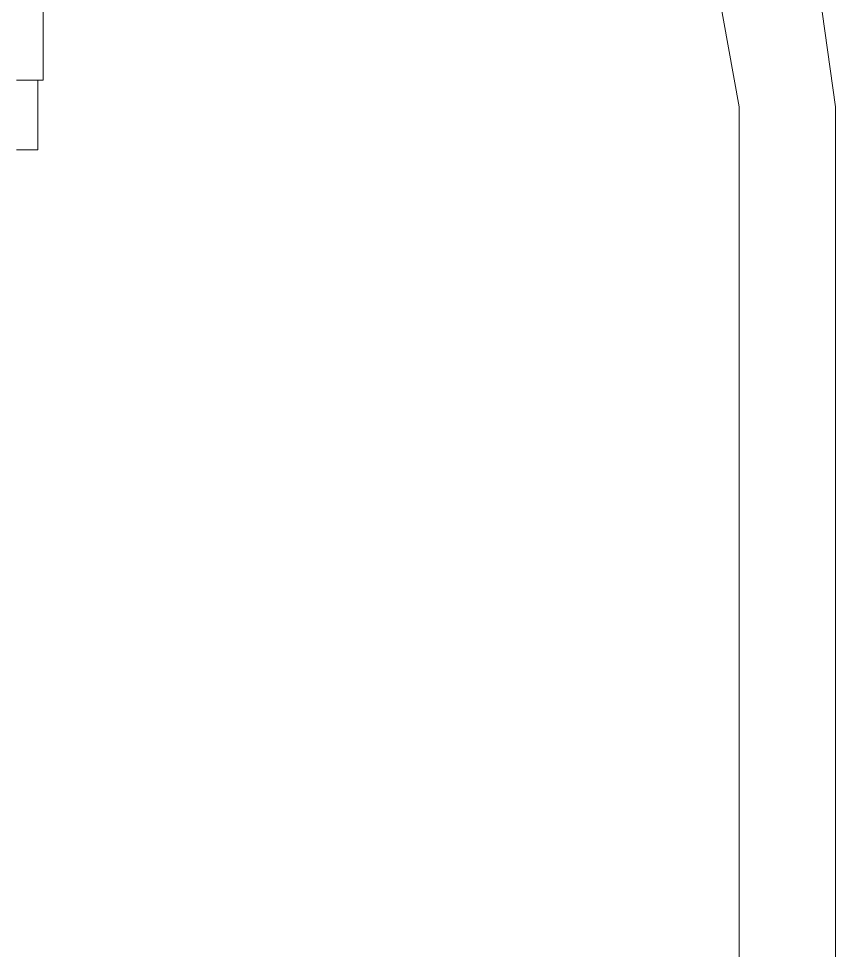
# Model space of a CAD drawing. Header units: metres. Extents: x -13621 to 152406, y -16073 to 22221.
# Drawn here: x 4236.4 to 4285.6, y 522.2 to 578.3 of the extents above; entities that cross this region are included whole.
import ezdxf

# ---------------------------------------------------------------- set-up
doc = ezdxf.new("R2010")
doc.units = ezdxf.units.M
doc.header["$LTSCALE"] = 100
doc.header["$MEASUREMENT"] = 0
doc.layers.get('0').update_dxf_attribs({"color": 9, "lineweight": 9})
doc.layers.add('32-ekipman', color=9, linetype='Continuous', lineweight=9)

# ---------------------------------------------------------------- blocks, each defined once
blk = doc.blocks.new('h')
for points in [[(181537.693, -16172.333), (181537.693, -16250.941)], [(181543.492, -16172.333), (181543.492, -16250.941)], [(181585.696, -16248.364), (181585.696, -16252.552)], [(181586.984, -16248.364), (181585.696, -16248.364)], [(181537.693, -16250.941), (181539.304, -16262.539), (181544.136, -16273.493), (181551.546, -16282.836), (181561.533, -16289.279), (181573.131, -16293.145)], [(181543.492, -16250.941), (181545.747, -16263.506), (181552.19, -16274.782), (181561.855, -16282.836), (181574.098, -16287.346)], [(181585.373, -16252.552), (181585.373, -16362.733)], [(181586.984, -16252.552), (181585.373, -16252.552)]]:
    blk.add_lwpolyline(points)
blk = doc.blocks.new('2.bod.Mimari')
at = {"layer": '32-ekipman', "ltscale": 2, "rotation": 180}
blk.add_blockref('h', (185823.255, -24307.965), dxfattribs=at)

msp = doc.modelspace()

# ---------------------------------------------------------------- block references
msp.add_blockref('2.bod.Mimari', (0, 8630))

doc.saveas('drawing.dxf')
